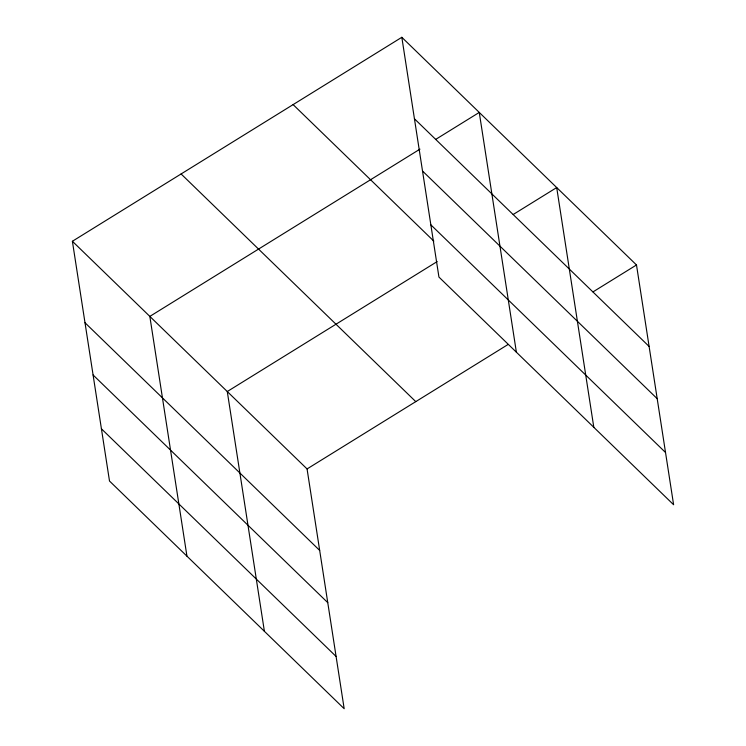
<?xml version="1.0" encoding="UTF-8"?>
<svg xmlns="http://www.w3.org/2000/svg" width="746" height="746" viewBox="0 0 746 746"><rect width="100%" height="100%" fill="white"/><g stroke="black" fill="none" stroke-linecap="round" stroke-linejoin="round"><path stroke-width="1.12" d="M72.39 241.266L307.063 468.936L344.176 708.7L109.503 481.03L72.39 241.266L401.824 37.3L636.497 264.97L673.61 504.734L438.937 277.064L401.824 37.3M419.961 149.144L149.834 316.397L186.948 556.162M435.776 139.353L479.258 112.432L516.381 352.196M437.184 261.566L227.278 391.529L264.392 631.293M513.22 214.484L556.702 187.563L593.816 427.327M307.063 468.936L508.129 344.447M593.005 291.891L636.497 264.97M414.431 118.773L649.104 346.442M422.516 171.011L657.189 398.681M430.852 224.826L665.525 452.496M293.113 104.608L433.836 241.135M181.101 173.958L415.774 401.628M85.007 322.748L319.68 550.417M93.091 374.977L327.764 602.647M101.419 428.801L336.092 656.461"/></g></svg>
